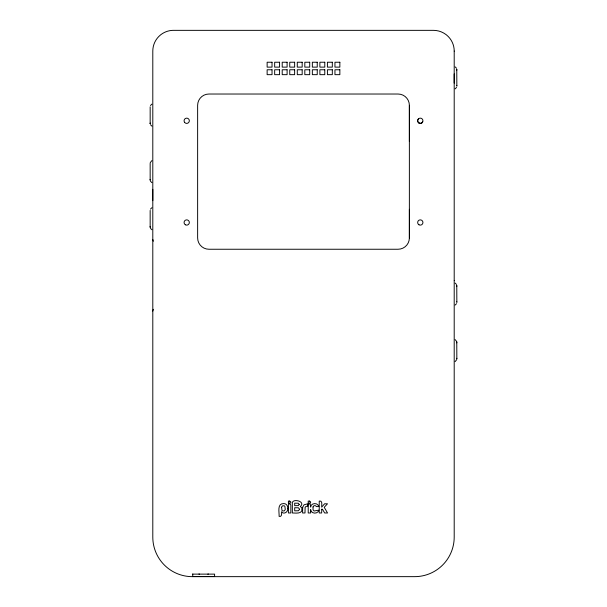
<?xml version="1.0" encoding="UTF-8"?>
<svg xmlns="http://www.w3.org/2000/svg" width="607" height="607" viewBox="0 0 607 607"><rect width="100%" height="100%" fill="white"/><g stroke="black" fill="none" stroke-linecap="round" stroke-linejoin="round"><path stroke-width="0.91" d="M454.203 280.646L454.203 537.089A39.561 39.561 0 0 1 414.642 576.65L192.358 576.65A39.561 39.561 0 0 1 152.797 537.089L152.797 51.071A20.729 20.729 0 0 1 160.377 35.054L161.174 34.424A20.729 20.729 0 0 1 169.482 30.745A20.684 20.684 0 0 1 173.519 30.35L433.481 30.35A20.737 20.737 0 0 1 445.826 34.432L446.631 35.054A20.737 20.737 0 0 1 454.218 51.087M152.797 200.644L152.797 189.338M409.376 141.492L409.368 105.322A11.305 11.305 0 0 0 398.071 94.024L208.937 94.024A11.305 11.305 0 0 0 197.632 105.322L197.632 237.944A11.305 11.305 0 0 0 208.937 249.249L398.071 249.249A11.305 11.305 0 0 0 409.368 237.944L409.376 209.309M456.843 358.297L456.843 358.866L456.768 341.946L456.843 342.894M456.843 301.785L456.843 302.354L456.768 285.434L456.843 286.375M456.843 85.564L456.843 86.148L456.768 69.213L456.843 70.162M152.797 311.095L153.313 309.297M150.233 162.676L151.864 160.627M456.768 359.556L455.136 361.597M150.46 105.527L151.864 104.116M150.46 209.134L151.864 207.723M456.54 87.461L455.136 88.865M456.54 303.675L455.136 305.086M418.428 118.904C415.423 121.924 421.273 125.474 422.73 121.779M207.806 574.123L208.383 574.002M192.738 574.123L214.59 574.123L214.59 576.559L192.738 576.559L192.738 573.918M455.136 66.861L456.54 68.265M455.136 283.074L456.54 284.486M151.864 126.127L150.46 124.716M455.136 339.594L456.768 341.635M151.864 182.639L150.46 181.235M151.864 229.734L150.46 228.323M152.797 239.446L153.313 241.245M150.164 123.244L150.233 123.767L150.164 123.122M150.157 179.755L150.233 180.287L150.157 179.642M150.157 226.851L150.233 227.375L150.157 226.737M454.203 51.071L454.203 280.517M454.203 73.91L454.203 83.098M409.368 105.322L409.368 237.944M150.164 106.832L150.164 123.411M150.157 163.344L150.157 179.922M150.157 210.439L150.157 227.018M199.513 574.123A1.51 1.51 0 0 1 198.937 574.002M287.786 508.309C288.515 511.784 283.719 515.115 281.458 511.769C281.716 513.59 282.043 517.164 279.114 516.367C279.395 512.376 276.86 503.491 283.606 503.575C286.2 503.4 287.999 505.874 287.786 508.309M302.681 507.277L302.582 512.976L305.002 512.976L305.116 507.346L306.095 506.359L307.764 506.238L307.764 503.787L304.069 504.789L302.681 507.277M302.096 509.349C302.058 514.243 295.321 512.93 292.346 512.976L292.346 502.33C294.092 498.271 306.042 501.875 300.26 506.549L301.649 507.619L302.096 509.349M281.58 507.186L281.982 510.388L282.612 510.927L284.266 510.927L285.275 509.531L284.88 506.344L284.251 505.798L282.566 505.798L281.58 507.186M313.037 506.982L313.037 509.705L314.062 511.011L318.857 510.146C318.007 514.372 310.83 514.008 310.632 509.561L310.632 512.976L308.212 512.976L308.212 503.787L310.283 504.129L310.632 507.095C310.86 502.725 317.977 502.338 318.789 506.587L316.368 506.587C315.754 505.092 313.273 505.365 313.037 506.982M299.57 509.281L298.454 510.737L294.699 510.836L294.699 507.725L298.485 507.809L299.57 509.281M299.228 504.409L298.272 505.608L294.699 505.684L294.699 503.165L298.303 503.233L299.228 504.409M321.756 509.243L321.657 512.976L319.236 512.976L319.236 501.086C322.954 500.214 321.498 505.176 321.657 507.171L324.593 503.787L327.499 503.787L324.214 507.308L327.537 512.976L324.631 512.976L322.454 509.205L321.756 509.243M272.035 62.233L267.133 62.233L267.133 67.127L272.035 67.127L272.035 62.233M279.569 62.233L274.668 62.233L274.668 67.127L279.569 67.127L279.569 62.233M287.103 62.233L282.209 62.233L282.209 67.127L287.103 67.127L287.103 62.233M294.638 62.233L289.744 62.233L289.744 67.127L294.638 67.127L294.638 62.233M302.172 62.233L297.278 62.233L297.278 67.127L302.172 67.127L302.172 62.233M309.707 62.233L304.813 62.233L304.813 67.127L309.707 67.127L309.707 62.233M317.241 62.233L312.347 62.233L312.347 67.127L317.241 67.127L317.241 62.233M324.783 62.233L319.881 62.233L319.881 67.127L324.783 67.127L324.783 62.233M332.317 62.233L327.416 62.233L327.416 67.127L332.317 67.127L332.317 62.233M339.852 62.233L334.95 62.233L334.95 67.127L339.852 67.127L339.852 62.233M272.035 69.767L267.133 69.767L267.133 74.661L272.035 74.661L272.035 69.767M279.569 69.767L274.668 69.767L274.668 74.661L279.569 74.661L279.569 69.767M287.103 69.767L282.209 69.767L282.209 74.661L287.103 74.661L287.103 69.767M294.638 69.767L289.744 69.767L289.744 74.661L294.638 74.661L294.638 69.767M302.172 69.767L297.278 69.767L297.278 74.661L302.172 74.661L302.172 69.767M309.707 69.767L304.813 69.767L304.813 74.661L309.707 74.661L309.707 69.767M317.241 69.767L312.347 69.767L312.347 74.661L317.241 74.661L317.241 69.767M324.783 69.767L319.881 69.767L319.881 74.661L324.783 74.661L324.783 69.767M332.317 69.767L327.416 69.767L327.416 74.661L332.317 74.661L332.317 69.767M339.852 69.767L334.95 69.767L334.95 74.661L339.852 74.661L339.852 69.767M289.653 501.086L288.408 501.086L288.408 502.991L290.829 502.991L290.738 501.814L289.653 501.086M309.456 501.086L308.212 501.086L308.212 502.991L310.632 502.991L310.549 501.814L309.456 501.086M289.653 503.787L288.408 503.787L288.408 512.976L290.829 512.976L290.829 504.956L289.653 503.787M418.974 123.054A2.64 2.64 0 0 0 422.935 120.77A2.64 2.64 0 0 0 418.974 118.486A2.64 2.64 0 0 0 418.974 123.054M418.974 224.78A2.64 2.64 0 0 0 422.935 222.496A2.64 2.64 0 0 0 418.974 220.212A2.64 2.64 0 0 0 418.974 224.78M184.611 122.379A2.64 2.64 0 0 0 189.141 121.779A2.64 2.64 0 0 0 186.364 118.16A2.64 2.64 0 0 0 184.611 122.379M185.385 224.78A2.64 2.64 0 0 0 189.346 222.496A2.64 2.64 0 0 0 185.385 220.212A2.64 2.64 0 0 0 185.385 224.78"/></g></svg>
